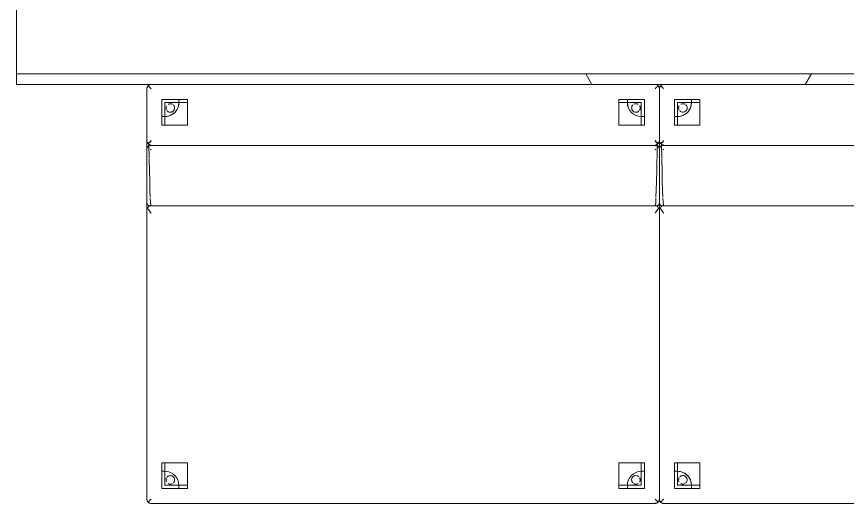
# Model space of a CAD drawing. Header units: inches. Extents: x -1180 to 2011, y -268 to 2143.
# Drawn here: x 292.8 to 341.42, y 1952.92 to 1981.39 of the extents above; entities that cross this region are included whole.
import ezdxf

# ---------------------------------------------------------------- set-up
doc = ezdxf.new("R2010")
doc.units = ezdxf.units.IN
doc.header["$MEASUREMENT"] = 0
for name, color, linetype, lineweight in [('A-WALL', 113, 'Continuous', 13), ('A-WALL-PATT', 111, 'Continuous', 13), ('I-FURN', 30, 'Continuous', 9), ('I-WALL', 2, 'Continuous', 13)]:
    doc.layers.add(name, color=color, linetype=linetype, lineweight=lineweight)

# ---------------------------------------------------------------- blocks, each defined once
blk = doc.blocks.new('Kimball - Joelle - Angled-Back Lounges - K92130AF-5511658-6TH FLOOR POWER _ SIGNAL')
at = {"layer": 'I-FURN'}
for p, q in [((-15, 12), (-15, 8.932)), ((15, 8.932), (15, 12)), ((-12.625, 11.375), (-14.125, 11.375)), ((-14.125, 11.375), (-14.125, 9.875)), ((-14.125, 11.375), (-13.125, 11.375)), ((-14.125, 10.375), (-14.125, 11.375)), ((-12.625, 11.187), (-13.937, 11.187)), ((-13.937, 11.187), (-13.937, 9.875)), ((-13.937, 9.875), (-13.937, 11.187)), ((-13.937, 11.187), (-12.625, 11.187)), ((-13.937, 9.875), (-13.937, 11.187)), ((-13.937, 11.187), (-12.625, 11.187)), ((-13.125, 11.187), (-13.937, 11.187)), ((-13.937, 11.187), (-13.937, 10.375)), ((-13.125, 11.187), (-13.937, 11.187)), ((-13.937, 11.187), (-13.937, 10.375)), ((-13.937, 10.375), (-13.937, 11.187)), ((-13.937, 11.187), (-13.125, 11.187)), ((-13.125, 11.375), (-13.125, 11.187)), ((-12.625, 11.375), (-13.125, 11.375)), ((-13.125, 11.187), (-12.625, 11.187)), ((-12.625, 11.187), (-12.625, 11.375)), ((-12.625, 9.875), (-12.625, 11.187)), ((-12.625, 11.187), (-12.625, 9.875)), ((14.125, 11.375), (12.625, 11.375)), ((12.625, 11.375), (12.625, 11.187)), ((13.125, 11.375), (12.625, 11.375)), ((12.625, 11.187), (12.625, 9.875)), ((13.938, 11.187), (12.625, 11.187)), ((12.625, 11.187), (13.938, 11.187)), ((12.625, 9.875), (12.625, 11.187)), ((12.625, 11.187), (13.938, 11.187)), ((12.625, 11.187), (13.125, 11.187)), ((13.125, 11.375), (14.125, 11.375)), ((13.125, 11.187), (13.125, 11.375)), ((13.938, 11.187), (13.125, 11.187)), ((13.125, 11.187), (13.938, 11.187)), ((13.938, 11.187), (13.125, 11.187)), ((13.938, 10.375), (13.938, 11.187)), ((13.938, 11.187), (13.938, 10.375)), ((13.938, 9.875), (13.938, 11.187)), ((13.938, 11.187), (13.938, 9.875)), ((13.938, 11.187), (13.938, 9.875)), ((13.938, 10.375), (13.938, 11.187)), ((14.125, 9.875), (14.125, 11.375)), ((14.125, 11.375), (14.125, 10.375)), ((-13.937, 10.375), (-14.125, 10.375)), ((-14.125, 10.375), (-14.125, 9.875)), ((-13.937, 9.875), (-13.937, 10.375)), ((14.125, 10.375), (13.938, 10.375)), ((13.938, 10.375), (13.938, 9.875)), ((14.125, 9.875), (14.125, 10.375)), ((-14.125, 9.875), (-13.937, 9.875)), ((-13.937, 9.875), (-12.625, 9.875)), ((-12.625, 9.875), (-13.937, 9.875)), ((12.625, 9.875), (13.938, 9.875)), ((13.938, 9.875), (12.625, 9.875)), ((13.938, 9.875), (14.125, 9.875)), ((-15, 8.932), (-15, 5.36)), ((15, 5.36), (15, 8.932)), ((-15, 8.425), (-15, 5.362)), ((-14.86, 7.914), (-14.874, 8.735)), ((14.8, 8.675), (-14.8, 8.675)), ((14.874, 8.735), (14.86, 7.914)), ((15, 5.362), (15, 8.425)), ((-15, 5.362), (-15, 4.908)), ((15, 4.908), (15, 5.362)), ((-15, 4.908), (-15, -12)), ((-14.876, 5.142), (14.876, 5.142)), ((15, -12), (15, 4.908)), ((-14.125, -9.875), (-14.125, -11.375)), ((-13.937, -9.875), (-14.125, -9.875)), ((-14.125, -9.875), (-14.125, -10.375)), ((-13.937, -9.875), (-13.937, -11.188)), ((-12.625, -9.875), (-13.937, -9.875)), ((-13.937, -9.875), (-12.625, -9.875)), ((-13.937, -11.188), (-13.937, -9.875)), ((-13.937, -11.188), (-13.937, -9.875)), ((-13.937, -10.375), (-13.937, -9.875)), ((-12.625, -11.188), (-12.625, -9.875)), ((-12.625, -9.875), (-12.625, -11.188)), ((13.938, -9.875), (12.625, -9.875)), ((12.625, -9.875), (12.625, -11.188)), ((12.625, -11.188), (12.625, -9.875)), ((12.625, -9.875), (13.938, -9.875)), ((13.938, -11.188), (13.938, -9.875)), ((13.938, -9.875), (13.938, -11.188)), ((14.125, -9.875), (13.938, -9.875)), ((13.938, -9.875), (13.938, -11.188)), ((13.938, -9.875), (13.938, -10.375)), ((14.125, -11.375), (14.125, -9.875)), ((14.125, -10.375), (14.125, -9.875)), ((-14.125, -11.375), (-14.125, -10.375)), ((-14.125, -10.375), (-13.937, -10.375)), ((-13.937, -10.375), (-13.937, -11.188)), ((-13.937, -11.188), (-13.937, -10.375)), ((-13.937, -10.375), (-13.937, -11.188)), ((13.938, -11.188), (13.938, -10.375)), ((13.938, -10.375), (13.938, -11.188)), ((13.938, -11.188), (13.938, -10.375)), ((13.938, -10.375), (14.125, -10.375)), ((14.125, -10.375), (14.125, -11.375)), ((-14.125, -11.375), (-12.625, -11.375)), ((-13.125, -11.375), (-14.125, -11.375)), ((-13.937, -11.188), (-13.125, -11.188)), ((-13.125, -11.188), (-13.937, -11.188)), ((-13.937, -11.188), (-12.625, -11.188)), ((-12.625, -11.188), (-13.937, -11.188)), ((-12.625, -11.188), (-13.937, -11.188)), ((-13.937, -11.188), (-13.125, -11.188)), ((-13.125, -11.188), (-13.125, -11.375)), ((-12.625, -11.188), (-13.125, -11.188)), ((-13.125, -11.375), (-12.625, -11.375)), ((-12.625, -11.375), (-12.625, -11.188)), ((12.625, -11.188), (13.938, -11.188)), ((13.938, -11.188), (12.625, -11.188)), ((13.938, -11.188), (12.625, -11.188)), ((12.625, -11.188), (12.625, -11.375)), ((13.125, -11.188), (12.625, -11.188)), ((12.625, -11.375), (14.125, -11.375)), ((12.625, -11.375), (13.125, -11.375)), ((13.125, -11.188), (13.938, -11.188)), ((13.938, -11.188), (13.125, -11.188)), ((13.125, -11.375), (13.125, -11.188)), ((13.125, -11.188), (13.938, -11.188)), ((14.125, -11.375), (13.125, -11.375)), ((-14.75, -12.25), (14.75, -12.25))]:
    blk.add_line(p, q, dxfattribs=at)
at = {"layer": 'I-FURN', "flags": 128}
for points in [[(-14.83, 6.575), (-14.845, 7.193), (-14.859, 7.88)], [(14.859, 7.88), (14.845, 7.193), (14.83, 6.575), (14.815, 6.063), (14.8, 5.658)], [(-14.8, 5.658), (-14.815, 6.063), (-14.83, 6.575)], [(-14.77, 5.186), (-14.784, 5.362), (-14.798, 5.607)], [(14.798, 5.607), (14.784, 5.362), (14.77, 5.186)]]:
    blk.add_lwpolyline(points, dxfattribs=at)
at = {"layer": 'I-FURN'}
for centre, radius, start, end in [((-13.937, 11.187), 0.812, 270, 360), ((-13.937, 11.187), 0.812, 300, 0), ((13.938, 11.187), 0.812, 180, 270), ((13.938, 11.187), 0.812, 180, 270), ((-13.625, 10.875), 0.25, 167.6814, 180), ((-13.625, 10.875), 0.25, 167.6814, 180), ((-13.625, 10.875), 0.25, 180, 210), ((-13.625, 10.875), 0.25, 180, 210), ((-13.625, 10.875), 0.25, 150, 165), ((-13.625, 10.875), 0.25, 150, 165), ((-13.625, 10.875), 0.25, 225, 270), ((-13.625, 10.875), 0.25, 225, 270), ((-13.625, 10.875), 0.25, 105, 120), ((-13.625, 10.875), 0.25, 105, 120), ((-13.625, 10.875), 0.25, 60, 102.3186), ((-13.625, 10.875), 0.25, 75, 102.3186), ((-13.625, 10.875), 0.25, 272.6413, 357.3587), ((-13.625, 10.875), 0.25, 272.6413, 357.3587), ((-13.625, 10.875), 0.25, 60, 75), ((-13.625, 10.875), 0.25, 0, 45), ((-13.625, 10.875), 0.25, 0, 45), ((13.625, 10.875), 0.25, 135, 180), ((13.625, 10.875), 0.25, 135, 180), ((13.625, 10.875), 0.25, 182.6413, 240), ((13.625, 10.875), 0.25, 182.6413, 225), ((13.625, 10.875), 0.25, 225, 240), ((13.625, 10.875), 0.25, 77.6814, 120), ((13.625, 10.875), 0.25, 90, 120), ((13.625, 10.875), 0.25, 77.6814, 90), ((13.625, 10.875), 0.25, 270, 315), ((13.625, 10.875), 0.25, 60, 75), ((13.625, 10.875), 0.25, 60, 75), ((13.625, 10.875), 0.25, 300, 315), ((13.625, 10.875), 0.25, 15, 30), ((13.625, 10.875), 0.25, 15, 30), ((13.625, 10.875), 0.25, 330, 360), ((13.625, 10.875), 0.25, 330, 345), ((13.625, 10.875), 0.25, 345, 360), ((13.625, 10.875), 0.25, 0, 12.3186), ((13.625, 10.875), 0.25, 0, 12.3186), ((-13.937, 11.187), 0.812, 270, 300), ((13.625, 10.875), 0.25, 240, 255), ((13.625, 10.875), 0.25, 240, 267.3587), ((13.625, 10.875), 0.25, 255, 267.3587), ((13.625, 10.875), 0.25, 270, 300), ((-13.937, -11.188), 0.812, 360, 90), ((-13.937, -11.188), 0.812, 75, 90), ((-13.625, -10.875), 0.25, 90, 135), ((-13.625, -10.875), 0.25, 120, 135), ((-13.625, -10.875), 0.25, 105, 120), ((-13.937, -11.188), 0.812, 60, 75), ((-13.625, -10.875), 0.25, 90, 105), ((-13.625, -10.875), 0.25, 2.6413, 87.3587), ((-13.625, -10.875), 0.25, 75, 87.3587), ((-13.625, -10.875), 0.25, 60, 75), ((-13.937, -11.188), 0.812, 30, 60), ((-13.625, -10.875), 0.25, 45, 60), ((13.938, -11.188), 0.813, 90, 180), ((13.938, -11.188), 0.813, 90, 180), ((13.625, -10.875), 0.25, 92.6413, 177.3587), ((13.625, -10.875), 0.25, 92.6413, 177.3587), ((13.625, -10.875), 0.25, 75, 90), ((13.625, -10.875), 0.25, 45, 90), ((13.625, -10.875), 0.25, 45, 75), ((-13.625, -10.875), 0.25, 150, 180), ((-13.625, -10.875), 0.25, 165, 180), ((-13.625, -10.875), 0.25, 180, 192.3186), ((-13.625, -10.875), 0.25, 180, 192.3186), ((-13.625, -10.875), 0.25, 150, 165), ((-13.625, -10.875), 0.25, 195, 210), ((-13.625, -10.875), 0.25, 195, 210), ((-13.625, -10.875), 0.25, 240, 255), ((-13.625, -10.875), 0.25, 240, 255), ((-13.625, -10.875), 0.25, 257.6814, 300), ((-13.625, -10.875), 0.25, 257.6814, 300), ((-13.625, -10.875), 0.25, 2.6413, 45), ((-13.625, -10.875), 0.25, 315, 360), ((-13.625, -10.875), 0.25, 315, 360), ((-13.937, -11.188), 0.812, 360, 30), ((13.625, -10.875), 0.25, 180, 225), ((13.625, -10.875), 0.25, 180, 195), ((13.625, -10.875), 0.25, 195, 225), ((13.625, -10.875), 0.25, 240, 282.3186), ((13.625, -10.875), 0.25, 240, 255), ((13.625, -10.875), 0.25, 255, 282.3186), ((13.625, -10.875), 0.25, 285, 300), ((13.625, -10.875), 0.25, 285, 300), ((13.625, -10.875), 0.25, 0, 30), ((13.625, -10.875), 0.25, 0, 30), ((13.625, -10.875), 0.25, 330, 345), ((13.625, -10.875), 0.25, 330, 345), ((13.625, -10.875), 0.25, 347.6814, 360), ((13.625, -10.875), 0.25, 347.6814, 360)]:
    blk.add_arc(centre, radius, start, end, dxfattribs=at)
for points in [[(-15, 12), (-15, 12.016), (-14.997, 12.049), (-14.982, 12.096), (-14.959, 12.14), (-14.938, 12.165), (-14.927, 12.177)], [(14.927, 12.177), (14.938, 12.165), (14.949, 12.152), (14.958, 12.139)], [(14.927, 12.177), (14.942, 12.161), (14.969, 12.126), (14.994, 12.065), (15, 12.022), (15, 12)], [(-15, 12), (-15, 12.017), (-14.998, 12.033), (-14.995, 12.049)], [(14.958, 12.139), (14.967, 12.125), (14.974, 12.111), (14.981, 12.096)], [(14.981, 12.096), (14.987, 12.081), (14.997, 12.049), (15, 12.017), (15, 12)], [(-15, 8.942), (-15, 8.929), (-14.997, 8.903), (-14.981, 8.866), (-14.965, 8.843), (-14.956, 8.833)], [(-14.956, 8.833), (-14.946, 8.822), (-14.935, 8.812), (-14.923, 8.803)], [(-14.923, 8.803), (-14.91, 8.816), (-14.884, 8.843), (-14.855, 8.871), (-14.84, 8.886)], [(-14.75, 8.932), (-14.767, 8.916), (-14.801, 8.881), (-14.851, 8.832), (-14.882, 8.8), (-14.897, 8.785)], [(-14.897, 8.785), (-14.882, 8.77), (-14.851, 8.743), (-14.801, 8.713), (-14.767, 8.699), (-14.75, 8.694)], [(-14.795, 8.931), (-14.781, 8.946), (-14.766, 8.961), (-14.751, 8.975)], [(14.897, 8.785), (14.882, 8.8), (14.851, 8.832), (14.801, 8.881), (14.767, 8.916), (14.75, 8.932)], [(14.75, 8.694), (14.767, 8.699), (14.801, 8.713), (14.851, 8.743), (14.882, 8.77), (14.897, 8.785)], [(14.751, 8.975), (14.766, 8.961), (14.781, 8.946), (14.795, 8.931)], [(14.84, 8.886), (14.855, 8.871), (14.884, 8.843), (14.91, 8.816), (14.923, 8.803)], [(14.923, 8.803), (14.935, 8.812), (14.946, 8.822), (14.956, 8.833)], [(14.956, 8.833), (14.965, 8.843), (14.981, 8.866), (14.997, 8.903), (15, 8.929), (15, 8.942)], [(-15, 8.438), (-14.999, 8.457), (-14.997, 8.476), (-14.994, 8.496)], [(-14.993, 8.5), (-14.989, 8.521), (-14.985, 8.543), (-14.976, 8.563)], [(-14.973, 8.571), (-14.966, 8.589), (-14.958, 8.607), (-14.948, 8.623)], [(-14.948, 8.623), (-14.935, 8.636), (-14.92, 8.647), (-14.905, 8.655)], [(-14.905, 8.58), (-14.92, 8.595), (-14.935, 8.61), (-14.948, 8.623)], [(-14.8, 8.675), (-14.784, 8.674), (-14.767, 8.671), (-14.75, 8.667)], [(-14.75, 8.425), (-14.766, 8.441), (-14.782, 8.456), (-14.797, 8.472)], [(14.75, 8.667), (14.767, 8.671), (14.784, 8.674), (14.8, 8.675)], [(14.797, 8.472), (14.782, 8.456), (14.766, 8.441), (14.75, 8.425)], [(14.905, 8.655), (14.92, 8.647), (14.935, 8.636), (14.948, 8.623)], [(14.948, 8.623), (14.935, 8.61), (14.92, 8.595), (14.905, 8.58)], [(14.948, 8.623), (14.958, 8.607), (14.966, 8.589), (14.973, 8.571)], [(14.976, 8.563), (14.984, 8.542), (14.99, 8.521), (14.993, 8.5)], [(14.994, 8.496), (14.997, 8.477), (14.999, 8.457), (15, 8.437)], [(-15, 5.36), (-15, 5.339), (-14.995, 5.296), (-14.972, 5.235), (-14.936, 5.182), (-14.904, 5.154), (-14.887, 5.142)], [(14.887, 5.142), (14.904, 5.154), (14.936, 5.182), (14.972, 5.235), (14.995, 5.296), (15, 5.339), (15, 5.36)], [(-15, 4.908), (-15, 4.921), (-14.996, 4.948), (-14.98, 4.986), (-14.963, 5.009), (-14.953, 5.02)], [(-14.75, 5.19), (-14.766, 5.18), (-14.797, 5.164), (-14.844, 5.148), (-14.873, 5.143), (-14.887, 5.142)], [(-14.887, 5.142), (-14.883, 5.142), (-14.88, 5.142), (-14.876, 5.142)], [(-14.75, 5.199), (-14.766, 5.193), (-14.782, 5.186), (-14.797, 5.177)], [(14.797, 5.177), (14.782, 5.186), (14.766, 5.193), (14.75, 5.199)], [(14.887, 5.142), (14.873, 5.143), (14.844, 5.148), (14.797, 5.164), (14.766, 5.18), (14.75, 5.19)], [(14.876, 5.142), (14.88, 5.142), (14.883, 5.142), (14.887, 5.142)], [(14.953, 5.02), (14.963, 5.009), (14.98, 4.986), (14.996, 4.948), (15, 4.921), (15, 4.908)], [(-15, -12), (-15, -12.017), (-14.997, -12.049), (-14.982, -12.096), (-14.959, -12.14), (-14.938, -12.165), (-14.927, -12.177)], [(-14.981, -12.096), (-14.987, -12.081), (-14.997, -12.049), (-15, -12.016), (-15, -12)], [(-14.927, -12.177), (-14.938, -12.165), (-14.959, -12.14), (-14.975, -12.111), (-14.981, -12.096)], [(14.927, -12.177), (14.938, -12.165), (14.959, -12.14), (14.982, -12.096), (14.997, -12.049), (15, -12.017), (15, -12)], [(15, -12), (15, -12.016), (14.997, -12.049), (14.982, -12.096), (14.959, -12.14), (14.938, -12.165), (14.927, -12.177)]]:
    blk.add_open_spline(points, degree=3, dxfattribs=at)
for points, knots in [([(-14.927, 12.177), (-14.914, 12.189), (-14.894, 12.206), (-14.865, 12.223), (-14.835, 12.236), (-14.797, 12.247), (-14.766, 12.25), (-14.75, 12.25)], [0, 0, 0, 0, 0.25, 0.375, 0.5, 0.75, 1, 1, 1, 1]), ([(-14.75, 12.25), (-14.766, 12.25), (-14.797, 12.247), (-14.835, 12.236), (-14.865, 12.223), (-14.894, 12.206), (-14.914, 12.189), (-14.927, 12.177)], [0, 0, 0, 0, 0.25, 0.5, 0.625, 0.75, 1, 1, 1, 1]), ([(-14.75, 12), (-14.766, 12.015), (-14.797, 12.047), (-14.835, 12.085), (-14.865, 12.115), (-14.894, 12.144), (-14.914, 12.164), (-14.927, 12.177)], [0, 0, 0, 0, 0.25, 0.5, 0.625, 0.75, 1, 1, 1, 1]), ([(-14.927, 12.177), (-14.914, 12.164), (-14.894, 12.144), (-14.865, 12.115), (-14.835, 12.085), (-14.797, 12.047), (-14.766, 12.015), (-14.75, 12)], [0, 0, 0, 0, 0.25, 0.375, 0.5, 0.75, 1, 1, 1, 1]), ([(14.75, 12.25), (14.766, 12.25), (14.797, 12.247), (14.835, 12.236), (14.865, 12.223), (14.894, 12.206), (14.914, 12.189), (14.927, 12.177)], [0, 0, 0, 0, 0.25, 0.5, 0.625, 0.75, 1, 1, 1, 1]), ([(14.927, 12.177), (14.914, 12.189), (14.894, 12.206), (14.865, 12.223), (14.835, 12.236), (14.797, 12.247), (14.766, 12.25), (14.75, 12.25)], [0, 0, 0, 0, 0.25, 0.375, 0.5, 0.75, 1, 1, 1, 1]), ([(14.927, 12.177), (14.914, 12.164), (14.894, 12.144), (14.865, 12.115), (14.835, 12.085), (14.797, 12.047), (14.766, 12.015), (14.75, 12)], [0, 0, 0, 0, 0.25, 0.375, 0.5, 0.75, 1, 1, 1, 1]), ([(14.75, 12), (14.766, 12.015), (14.797, 12.047), (14.835, 12.085), (14.865, 12.115), (14.894, 12.144), (14.914, 12.164), (14.927, 12.177)], [0, 0, 0, 0, 0.25, 0.5, 0.625, 0.75, 1, 1, 1, 1]), ([(-14.897, 8.785), (-14.913, 8.794), (-14.935, 8.808), (-14.958, 8.831), (-14.973, 8.849), (-14.985, 8.869), (-14.997, 8.897), (-15, 8.918), (-15, 8.932)], [-1, -1, -1, -1, -0.75, -0.625, -0.5, -0.375, -0.25, 0, 0, 0, 0]), ([(-14.882, 8.752), (-14.883, 8.753), (-14.885, 8.757), (-14.89, 8.762), (-14.895, 8.768), (-14.9, 8.775), (-14.905, 8.782), (-14.913, 8.791), (-14.919, 8.798), (-14.923, 8.803)], [0.3333333, 0.3333333, 0.3333333, 0.3333333, 0.4166667, 0.5, 0.5833333, 0.6666667, 0.75, 0.8333333, 1, 1, 1, 1]), ([(14.923, 8.803), (14.919, 8.798), (14.913, 8.791), (14.905, 8.782), (14.9, 8.775), (14.895, 8.768), (14.89, 8.762), (14.885, 8.757), (14.883, 8.753), (14.882, 8.752)], [0, 0, 0, 0, 0.1666667, 0.25, 0.3333333, 0.4166667, 0.5, 0.5833333, 0.6666667, 0.6666667, 0.6666667, 0.6666667]), ([(15, 8.932), (15, 8.918), (14.997, 8.897), (14.985, 8.869), (14.973, 8.849), (14.958, 8.831), (14.935, 8.808), (14.913, 8.794), (14.897, 8.785)], [-1, -1, -1, -1, -0.75, -0.625, -0.5, -0.375, -0.25, 0, 0, 0, 0]), ([(-14.874, 8.735), (-14.874, 8.737), (-14.875, 8.741), (-14.879, 8.747), (-14.881, 8.75), (-14.882, 8.752)], [0, 0, 0, 0, 0.1666667, 0.25, 0.3333333, 0.3333333, 0.3333333, 0.3333333]), ([(-14.856, 8.671), (-14.851, 8.672), (-14.843, 8.673), (-14.825, 8.675), (-14.812, 8.675), (-14.803, 8.675)], [0.5, 0.5, 0.5, 0.5, 0.5625, 0.625, 0.75, 0.75, 0.75, 0.75]), ([(14.803, 8.675), (14.812, 8.675), (14.825, 8.675), (14.843, 8.673), (14.851, 8.672), (14.856, 8.671)], [0.25, 0.25, 0.25, 0.25, 0.375, 0.4375, 0.5, 0.5, 0.5, 0.5]), ([(14.882, 8.752), (14.881, 8.75), (14.879, 8.747), (14.875, 8.741), (14.874, 8.737), (14.874, 8.735)], [0.6666667, 0.6666667, 0.6666667, 0.6666667, 0.75, 0.8333333, 1, 1, 1, 1]), ([(-14.859, 5.134), (-14.868, 5.127), (-14.885, 5.111), (-14.918, 5.075), (-14.939, 5.043), (-14.953, 5.02)], [0.5, 0.5, 0.5, 0.5, 0.625, 0.75, 1, 1, 1, 1]), ([(-14.953, 5.02), (-14.939, 4.997), (-14.918, 4.96), (-14.885, 4.91), (-14.859, 4.872), (-14.833, 4.833), (-14.796, 4.781), (-14.769, 4.742), (-14.75, 4.715)], [0, 0, 0, 0, 0.25, 0.375, 0.5, 0.625, 0.75, 1, 1, 1, 1]), ([(-14.876, 5.142), (-14.873, 5.142), (-14.866, 5.142), (-14.855, 5.143), (-14.845, 5.144), (-14.834, 5.146), (-14.822, 5.149), (-14.811, 5.152), (-14.801, 5.155), (-14.792, 5.16), (-14.78, 5.166), (-14.773, 5.172), (-14.768, 5.176)], [0.0856045, 0.0856045, 0.0856045, 0.0856045, 0.1666667, 0.25, 0.3333333, 0.4166667, 0.5, 0.5833333, 0.6666667, 0.75, 0.8333333, 1, 1, 1, 1]), ([(14.75, 4.715), (14.769, 4.742), (14.796, 4.781), (14.833, 4.833), (14.859, 4.872), (14.885, 4.91), (14.918, 4.96), (14.939, 4.997), (14.953, 5.02)], [0, 0, 0, 0, 0.25, 0.375, 0.5, 0.625, 0.75, 1, 1, 1, 1]), ([(14.768, 5.176), (14.773, 5.172), (14.78, 5.166), (14.792, 5.16), (14.801, 5.155), (14.811, 5.152), (14.822, 5.149), (14.834, 5.146), (14.845, 5.144), (14.855, 5.143), (14.866, 5.142), (14.873, 5.142), (14.876, 5.142)], [0, 0, 0, 0, 0.1666667, 0.25, 0.3333333, 0.4166667, 0.5, 0.5833333, 0.6666667, 0.75, 0.8333333, 0.9143955, 0.9143955, 0.9143955, 0.9143955]), ([(14.953, 5.02), (14.939, 5.043), (14.918, 5.075), (14.885, 5.111), (14.868, 5.127), (14.859, 5.134)], [0, 0, 0, 0, 0.25, 0.375, 0.5, 0.5, 0.5, 0.5]), ([(-14.75, -12), (-14.766, -12.015), (-14.797, -12.047), (-14.835, -12.085), (-14.865, -12.115), (-14.894, -12.144), (-14.914, -12.164), (-14.927, -12.177)], [0, 0, 0, 0, 0.25, 0.5, 0.625, 0.75, 1, 1, 1, 1]), ([(-14.927, -12.177), (-14.914, -12.164), (-14.894, -12.144), (-14.865, -12.115), (-14.835, -12.085), (-14.797, -12.047), (-14.766, -12.015), (-14.75, -12)], [0, 0, 0, 0, 0.25, 0.375, 0.5, 0.75, 1, 1, 1, 1]), ([(14.927, -12.177), (14.914, -12.164), (14.894, -12.144), (14.865, -12.115), (14.835, -12.085), (14.797, -12.047), (14.766, -12.015), (14.75, -12)], [0, 0, 0, 0, 0.25, 0.375, 0.5, 0.75, 1, 1, 1, 1]), ([(14.75, -12), (14.766, -12.015), (14.797, -12.047), (14.835, -12.085), (14.865, -12.115), (14.894, -12.144), (14.914, -12.164), (14.927, -12.177)], [0, 0, 0, 0, 0.25, 0.5, 0.625, 0.75, 1, 1, 1, 1]), ([(-14.927, -12.177), (-14.914, -12.189), (-14.894, -12.206), (-14.865, -12.223), (-14.835, -12.236), (-14.797, -12.247), (-14.766, -12.25), (-14.75, -12.25)], [0, 0, 0, 0, 0.25, 0.375, 0.5, 0.75, 1, 1, 1, 1]), ([(-14.75, -12.25), (-14.766, -12.25), (-14.797, -12.247), (-14.835, -12.236), (-14.865, -12.223), (-14.894, -12.206), (-14.914, -12.189), (-14.927, -12.177)], [0, 0, 0, 0, 0.25, 0.5, 0.625, 0.75, 1, 1, 1, 1]), ([(14.75, -12.25), (14.766, -12.25), (14.797, -12.247), (14.835, -12.236), (14.865, -12.223), (14.894, -12.206), (14.914, -12.189), (14.927, -12.177)], [0, 0, 0, 0, 0.25, 0.5, 0.625, 0.75, 1, 1, 1, 1]), ([(14.927, -12.177), (14.914, -12.189), (14.894, -12.206), (14.865, -12.223), (14.835, -12.236), (14.797, -12.247), (14.766, -12.25), (14.75, -12.25)], [0, 0, 0, 0, 0.25, 0.375, 0.5, 0.75, 1, 1, 1, 1])]:
    blk.add_open_spline(points, degree=3, knots=knots, dxfattribs=at)
blk = doc.blocks.new('Kimball - Joelle - Angled-Back Lounges - K92130AF-V62-6TH FLOOR POWER _ SIGNAL')
at = {"layer": 'I-FURN'}
for p, q in [((-15, 12), (-15, 8.932)), ((15, 8.932), (15, 12)), ((-12.625, 11.375), (-14.125, 11.375)), ((-14.125, 11.375), (-14.125, 9.875)), ((-14.125, 11.375), (-13.125, 11.375)), ((-14.125, 10.375), (-14.125, 11.375)), ((-12.625, 11.187), (-13.937, 11.187)), ((-13.937, 11.187), (-13.937, 9.875)), ((-13.937, 9.875), (-13.937, 11.187)), ((-13.937, 11.187), (-12.625, 11.187)), ((-13.937, 9.875), (-13.937, 11.187)), ((-13.937, 11.187), (-12.625, 11.187)), ((-13.125, 11.187), (-13.937, 11.187)), ((-13.937, 11.187), (-13.937, 10.375)), ((-13.125, 11.187), (-13.937, 11.187)), ((-13.937, 11.187), (-13.937, 10.375)), ((-13.937, 10.375), (-13.937, 11.187)), ((-13.937, 11.187), (-13.125, 11.187)), ((-13.125, 11.375), (-13.125, 11.187)), ((-12.625, 11.375), (-13.125, 11.375)), ((-13.125, 11.187), (-12.625, 11.187)), ((-12.625, 11.187), (-12.625, 11.375)), ((-12.625, 9.875), (-12.625, 11.187)), ((-12.625, 11.187), (-12.625, 9.875)), ((14.125, 11.375), (12.625, 11.375)), ((12.625, 11.375), (12.625, 11.187)), ((13.125, 11.375), (12.625, 11.375)), ((12.625, 11.187), (12.625, 9.875)), ((13.938, 11.187), (12.625, 11.187)), ((12.625, 11.187), (13.938, 11.187)), ((12.625, 9.875), (12.625, 11.187)), ((12.625, 11.187), (13.938, 11.187)), ((12.625, 11.187), (13.125, 11.187)), ((13.125, 11.375), (14.125, 11.375)), ((13.125, 11.187), (13.125, 11.375)), ((13.938, 11.187), (13.125, 11.187)), ((13.125, 11.187), (13.938, 11.187)), ((13.938, 11.187), (13.125, 11.187)), ((13.938, 10.375), (13.938, 11.187)), ((13.938, 11.187), (13.938, 10.375)), ((13.938, 9.875), (13.938, 11.187)), ((13.938, 11.187), (13.938, 9.875)), ((13.938, 11.187), (13.938, 9.875)), ((13.938, 10.375), (13.938, 11.187)), ((14.125, 9.875), (14.125, 11.375)), ((14.125, 11.375), (14.125, 10.375)), ((-13.937, 10.375), (-14.125, 10.375)), ((-14.125, 10.375), (-14.125, 9.875)), ((-13.937, 9.875), (-13.937, 10.375)), ((14.125, 10.375), (13.938, 10.375)), ((13.938, 10.375), (13.938, 9.875)), ((14.125, 9.875), (14.125, 10.375)), ((-14.125, 9.875), (-13.937, 9.875)), ((-13.937, 9.875), (-12.625, 9.875)), ((-12.625, 9.875), (-13.937, 9.875)), ((12.625, 9.875), (13.938, 9.875)), ((13.938, 9.875), (12.625, 9.875)), ((13.938, 9.875), (14.125, 9.875)), ((-15, 8.932), (-15, 5.36)), ((15, 5.36), (15, 8.932)), ((-15, 8.425), (-15, 5.362)), ((-14.86, 7.914), (-14.874, 8.735)), ((14.8, 8.675), (-14.8, 8.675)), ((14.874, 8.735), (14.86, 7.914)), ((15, 5.362), (15, 8.425)), ((14.815, 6.063), (14.8, 5.658)), ((-15, 5.362), (-15, 4.908)), ((14.784, 5.362), (14.77, 5.186)), ((14.798, 5.607), (14.784, 5.362)), ((15, 4.908), (15, 5.362)), ((-15, 4.908), (-15, -12)), ((-14.876, 5.142), (14.876, 5.142)), ((15, -12), (15, 4.908)), ((-14.125, -9.875), (-14.125, -11.375)), ((-13.937, -9.875), (-14.125, -9.875)), ((-14.125, -9.875), (-14.125, -10.375)), ((-13.937, -9.875), (-13.937, -11.188)), ((-12.625, -9.875), (-13.937, -9.875)), ((-13.937, -9.875), (-12.625, -9.875)), ((-13.937, -11.188), (-13.937, -9.875)), ((-13.937, -11.188), (-13.937, -9.875)), ((-13.937, -10.375), (-13.937, -9.875)), ((-12.625, -11.188), (-12.625, -9.875)), ((-12.625, -9.875), (-12.625, -11.188)), ((13.938, -9.875), (12.625, -9.875)), ((12.625, -9.875), (12.625, -11.188)), ((12.625, -11.188), (12.625, -9.875)), ((12.625, -9.875), (13.938, -9.875)), ((13.938, -11.188), (13.938, -9.875)), ((13.938, -9.875), (13.938, -11.188)), ((14.125, -9.875), (13.938, -9.875)), ((13.938, -9.875), (13.938, -11.188)), ((13.938, -9.875), (13.938, -10.375)), ((14.125, -11.375), (14.125, -9.875)), ((14.125, -10.375), (14.125, -9.875)), ((-14.125, -11.375), (-14.125, -10.375)), ((-14.125, -10.375), (-13.937, -10.375)), ((-13.937, -10.375), (-13.937, -11.188)), ((-13.937, -11.188), (-13.937, -10.375)), ((-13.937, -10.375), (-13.937, -11.188)), ((13.938, -11.188), (13.938, -10.375)), ((13.938, -10.375), (13.938, -11.188)), ((13.938, -11.188), (13.938, -10.375)), ((13.938, -10.375), (14.125, -10.375)), ((14.125, -10.375), (14.125, -11.375)), ((-14.125, -11.375), (-12.625, -11.375)), ((-13.125, -11.375), (-14.125, -11.375)), ((-13.937, -11.188), (-13.125, -11.188)), ((-13.125, -11.188), (-13.937, -11.188)), ((-13.937, -11.188), (-12.625, -11.188)), ((-12.625, -11.188), (-13.937, -11.188)), ((-12.625, -11.188), (-13.937, -11.188)), ((-13.937, -11.188), (-13.125, -11.188)), ((-13.125, -11.188), (-13.125, -11.375)), ((-12.625, -11.188), (-13.125, -11.188)), ((-13.125, -11.375), (-12.625, -11.375)), ((-12.625, -11.375), (-12.625, -11.188)), ((12.625, -11.188), (13.938, -11.188)), ((13.938, -11.188), (12.625, -11.188)), ((13.938, -11.188), (12.625, -11.188)), ((12.625, -11.188), (12.625, -11.375)), ((13.125, -11.188), (12.625, -11.188)), ((12.625, -11.375), (14.125, -11.375)), ((12.625, -11.375), (13.125, -11.375)), ((13.125, -11.188), (13.938, -11.188)), ((13.938, -11.188), (13.125, -11.188)), ((13.125, -11.375), (13.125, -11.188)), ((13.125, -11.188), (13.938, -11.188)), ((14.125, -11.375), (13.125, -11.375)), ((-14.75, -12.25), (14.75, -12.25))]:
    blk.add_line(p, q, dxfattribs=at)
at = {"layer": 'I-FURN', "flags": 128}
for points in [[(-14.8, 5.658), (-14.815, 6.063), (-14.83, 6.575), (-14.845, 7.193), (-14.859, 7.88)], [(14.859, 7.88), (14.845, 7.193), (14.83, 6.575), (14.815, 6.063)], [(-14.77, 5.186), (-14.784, 5.362), (-14.798, 5.607)]]:
    blk.add_lwpolyline(points, dxfattribs=at)
at = {"layer": 'I-FURN'}
for centre, radius, start, end in [((-13.937, 11.187), 0.812, 270, 360), ((-13.937, 11.187), 0.812, 345, 0), ((13.938, 11.187), 0.812, 180, 270), ((13.938, 11.187), 0.812, 180, 225), ((-13.625, 10.875), 0.25, 167.6814, 180), ((-13.625, 10.875), 0.25, 167.6814, 180), ((-13.625, 10.875), 0.25, 180, 210), ((-13.625, 10.875), 0.25, 180, 210), ((-13.625, 10.875), 0.25, 150, 165), ((-13.625, 10.875), 0.25, 150, 165), ((-13.625, 10.875), 0.25, 225, 270), ((-13.625, 10.875), 0.25, 225, 255), ((-13.625, 10.875), 0.25, 105, 120), ((-13.625, 10.875), 0.25, 105, 120), ((-13.625, 10.875), 0.25, 60, 102.3186), ((-13.625, 10.875), 0.25, 75, 102.3186), ((-13.625, 10.875), 0.25, 272.6413, 357.3587), ((-13.625, 10.875), 0.25, 60, 75), ((-13.937, 11.187), 0.812, 300, 330), ((-13.625, 10.875), 0.25, 300, 345), ((-13.625, 10.875), 0.25, 0, 45), ((-13.625, 10.875), 0.25, 30, 45), ((-13.625, 10.875), 0.25, 0, 30), ((-13.625, 10.875), 0.25, 345, 357.3587), ((-13.937, 11.187), 0.812, 330, 345), ((13.625, 10.875), 0.25, 135, 180), ((13.625, 10.875), 0.25, 135, 180), ((13.625, 10.875), 0.25, 182.6413, 195), ((13.625, 10.875), 0.25, 182.6413, 225), ((13.625, 10.875), 0.25, 195, 210), ((13.625, 10.875), 0.25, 210, 225), ((13.625, 10.875), 0.25, 225, 255), ((13.625, 10.875), 0.25, 225, 240), ((13.625, 10.875), 0.25, 77.6814, 120), ((13.625, 10.875), 0.25, 90, 120), ((13.625, 10.875), 0.25, 77.6814, 90), ((13.625, 10.875), 0.25, 270, 315), ((13.625, 10.875), 0.25, 60, 75), ((13.625, 10.875), 0.25, 60, 75), ((13.625, 10.875), 0.25, 300, 315), ((13.625, 10.875), 0.25, 15, 30), ((13.625, 10.875), 0.25, 15, 30), ((13.625, 10.875), 0.25, 330, 360), ((13.625, 10.875), 0.25, 330, 360), ((13.625, 10.875), 0.25, 0, 12.3186), ((13.625, 10.875), 0.25, 0, 12.3186), ((-13.937, 11.187), 0.812, 270, 300), ((-13.625, 10.875), 0.25, 255, 270), ((-13.625, 10.875), 0.25, 272.6413, 285), ((-13.625, 10.875), 0.25, 285, 300), ((13.938, 11.187), 0.812, 225, 270), ((13.625, 10.875), 0.25, 240, 267.3587), ((13.625, 10.875), 0.25, 255, 267.3587), ((13.625, 10.875), 0.25, 270, 285), ((13.625, 10.875), 0.25, 285, 300), ((-13.937, -11.188), 0.812, 360, 90), ((-13.937, -11.188), 0.812, 360, 90), ((-13.625, -10.875), 0.25, 90, 135), ((-13.625, -10.875), 0.25, 120, 135), ((-13.625, -10.875), 0.25, 90, 120), ((-13.625, -10.875), 0.25, 30, 87.3587), ((-13.625, -10.875), 0.25, 45, 87.3587), ((13.938, -11.188), 0.813, 90, 180), ((13.938, -11.188), 0.813, 90, 180), ((13.625, -10.875), 0.25, 92.6413, 177.3587), ((13.625, -10.875), 0.25, 120, 177.3587), ((13.625, -10.875), 0.25, 92.6413, 120), ((13.625, -10.875), 0.25, 45, 90), ((13.625, -10.875), 0.25, 45, 90), ((-13.625, -10.875), 0.25, 150, 180), ((-13.625, -10.875), 0.25, 150, 180), ((-13.625, -10.875), 0.25, 180, 192.3186), ((-13.625, -10.875), 0.25, 180, 192.3186), ((-13.625, -10.875), 0.25, 195, 210), ((-13.625, -10.875), 0.25, 195, 210), ((-13.625, -10.875), 0.25, 240, 255), ((-13.625, -10.875), 0.25, 240, 255), ((-13.625, -10.875), 0.25, 257.6814, 300), ((-13.625, -10.875), 0.25, 257.6814, 285), ((-13.625, -10.875), 0.25, 285, 300), ((-13.625, -10.875), 0.25, 2.6413, 45), ((-13.625, -10.875), 0.25, 315, 360), ((-13.625, -10.875), 0.25, 315, 330), ((-13.625, -10.875), 0.25, 15, 30), ((-13.625, -10.875), 0.25, 330, 360), ((-13.625, -10.875), 0.25, 2.6413, 15), ((13.625, -10.875), 0.25, 180, 225), ((13.625, -10.875), 0.25, 180, 225), ((13.625, -10.875), 0.25, 240, 255), ((13.625, -10.875), 0.25, 240, 282.3186), ((13.625, -10.875), 0.25, 255, 282.3186), ((13.625, -10.875), 0.25, 285, 300), ((13.625, -10.875), 0.25, 285, 300), ((13.625, -10.875), 0.25, 0, 30), ((13.625, -10.875), 0.25, 0, 30), ((13.625, -10.875), 0.25, 330, 345), ((13.625, -10.875), 0.25, 330, 345), ((13.625, -10.875), 0.25, 347.6814, 360), ((13.625, -10.875), 0.25, 347.6814, 360)]:
    blk.add_arc(centre, radius, start, end, dxfattribs=at)
for points in [[(-15, 12), (-15, 12.016), (-14.997, 12.049), (-14.982, 12.096), (-14.959, 12.14), (-14.938, 12.165), (-14.927, 12.177)], [(-14.842, 12.232), (-14.827, 12.238), (-14.812, 12.243), (-14.797, 12.246)], [(-14.797, 12.246), (-14.781, 12.249), (-14.766, 12.25), (-14.75, 12.25)], [(14.886, 12.21), (14.9, 12.2), (14.914, 12.189), (14.927, 12.177)], [(14.927, 12.177), (14.938, 12.165), (14.959, 12.14), (14.975, 12.111), (14.981, 12.096)], [(14.927, 12.177), (14.942, 12.161), (14.969, 12.126), (14.994, 12.065), (15, 12.022), (15, 12)], [(-15, 12), (-15, 12.017), (-14.998, 12.033), (-14.995, 12.049)], [(14.981, 12.096), (14.987, 12.081), (14.997, 12.049), (15, 12.017), (15, 12)], [(-15, 8.942), (-15, 8.929), (-14.997, 8.903), (-14.981, 8.866), (-14.965, 8.843), (-14.956, 8.833)], [(-14.956, 8.833), (-14.946, 8.822), (-14.935, 8.812), (-14.923, 8.803)], [(-14.923, 8.803), (-14.91, 8.816), (-14.897, 8.829), (-14.883, 8.843)], [(-14.75, 8.932), (-14.767, 8.916), (-14.801, 8.881), (-14.851, 8.832), (-14.882, 8.8), (-14.897, 8.785)], [(-14.897, 8.785), (-14.882, 8.77), (-14.851, 8.743), (-14.801, 8.713), (-14.767, 8.699), (-14.75, 8.694)], [(-14.883, 8.843), (-14.869, 8.857), (-14.855, 8.871), (-14.84, 8.886)], [(-14.795, 8.931), (-14.781, 8.946), (-14.766, 8.961), (-14.751, 8.975)], [(14.897, 8.785), (14.882, 8.8), (14.851, 8.832), (14.801, 8.881), (14.767, 8.916), (14.75, 8.932)], [(14.75, 8.694), (14.767, 8.699), (14.801, 8.713), (14.851, 8.743), (14.882, 8.77), (14.897, 8.785)], [(14.751, 8.975), (14.766, 8.961), (14.781, 8.946), (14.795, 8.931)], [(14.84, 8.886), (14.855, 8.871), (14.869, 8.857), (14.883, 8.843)], [(14.883, 8.843), (14.897, 8.829), (14.91, 8.816), (14.923, 8.803)], [(14.923, 8.803), (14.935, 8.812), (14.946, 8.822), (14.956, 8.833)], [(14.956, 8.833), (14.965, 8.843), (14.981, 8.866), (14.997, 8.903), (15, 8.929), (15, 8.942)], [(-15, 8.438), (-14.999, 8.457), (-14.997, 8.476), (-14.994, 8.496)], [(-14.993, 8.5), (-14.989, 8.521), (-14.985, 8.543), (-14.976, 8.563)], [(-14.973, 8.571), (-14.966, 8.589), (-14.958, 8.607), (-14.948, 8.623)], [(-14.948, 8.623), (-14.935, 8.636), (-14.92, 8.647), (-14.905, 8.655)], [(-14.905, 8.58), (-14.92, 8.595), (-14.935, 8.61), (-14.948, 8.623)], [(-14.814, 8.675), (-14.811, 8.675), (-14.807, 8.675), (-14.803, 8.675)], [(-14.8, 8.675), (-14.784, 8.674), (-14.767, 8.671), (-14.75, 8.667)], [(-14.75, 8.425), (-14.766, 8.441), (-14.782, 8.456), (-14.797, 8.472)], [(14.75, 8.667), (14.767, 8.671), (14.784, 8.674), (14.8, 8.675)], [(14.797, 8.472), (14.782, 8.456), (14.766, 8.441), (14.75, 8.425)], [(14.803, 8.675), (14.807, 8.675), (14.811, 8.675), (14.814, 8.675)], [(14.905, 8.655), (14.92, 8.647), (14.935, 8.636), (14.948, 8.623)], [(14.948, 8.623), (14.935, 8.61), (14.92, 8.595), (14.905, 8.58)], [(14.948, 8.623), (14.958, 8.607), (14.966, 8.589), (14.973, 8.571)], [(14.976, 8.563), (14.984, 8.542), (14.99, 8.521), (14.993, 8.5)], [(14.994, 8.496), (14.997, 8.477), (14.999, 8.457), (15, 8.437)], [(-15, 5.36), (-15, 5.339), (-14.995, 5.296), (-14.972, 5.235), (-14.936, 5.182), (-14.904, 5.154), (-14.887, 5.142)], [(14.887, 5.142), (14.904, 5.154), (14.936, 5.182), (14.972, 5.235), (14.995, 5.296), (15, 5.339), (15, 5.36)], [(-15, 4.908), (-15, 4.921), (-14.996, 4.948), (-14.98, 4.986), (-14.963, 5.009), (-14.953, 5.02)], [(-14.75, 5.19), (-14.766, 5.18), (-14.797, 5.164), (-14.844, 5.148), (-14.873, 5.143), (-14.887, 5.142)], [(-14.887, 5.142), (-14.883, 5.142), (-14.88, 5.142), (-14.876, 5.142)], [(-14.75, 5.199), (-14.766, 5.193), (-14.782, 5.186), (-14.797, 5.177)], [(14.797, 5.177), (14.782, 5.186), (14.766, 5.193), (14.75, 5.199)], [(14.887, 5.142), (14.873, 5.143), (14.844, 5.148), (14.797, 5.164), (14.766, 5.18), (14.75, 5.19)], [(14.876, 5.142), (14.88, 5.142), (14.883, 5.142), (14.887, 5.142)], [(14.953, 5.02), (14.963, 5.009), (14.98, 4.986), (14.996, 4.948), (15, 4.921), (15, 4.908)], [(-15, -12), (-15, -12.017), (-14.997, -12.049), (-14.982, -12.096), (-14.959, -12.14), (-14.938, -12.165), (-14.927, -12.177)], [(-14.927, -12.177), (-14.938, -12.165), (-14.959, -12.14), (-14.982, -12.096), (-14.997, -12.049), (-15, -12.016), (-15, -12)], [(14.927, -12.177), (14.938, -12.165), (14.959, -12.14), (14.982, -12.096), (14.997, -12.049), (15, -12.017), (15, -12)], [(14.995, -12.049), (14.992, -12.065), (14.982, -12.096), (14.959, -12.14), (14.938, -12.165), (14.927, -12.177)], [(15, -12), (15, -12.016), (14.998, -12.033), (14.995, -12.049)]]:
    blk.add_open_spline(points, degree=3, dxfattribs=at)
for points, knots in [([(-14.75, 12.25), (-14.766, 12.25), (-14.797, 12.247), (-14.835, 12.236), (-14.865, 12.223), (-14.894, 12.206), (-14.914, 12.189), (-14.927, 12.177)], [0, 0, 0, 0, 0.25, 0.5, 0.625, 0.75, 1, 1, 1, 1]), ([(-14.927, 12.177), (-14.914, 12.189), (-14.894, 12.206), (-14.865, 12.223), (-14.85, 12.229), (-14.842, 12.232)], [0, 0, 0, 0, 0.25, 0.375, 0.5, 0.5, 0.5, 0.5]), ([(-14.75, 12), (-14.766, 12.015), (-14.797, 12.047), (-14.835, 12.085), (-14.865, 12.115), (-14.894, 12.144), (-14.914, 12.164), (-14.927, 12.177)], [0, 0, 0, 0, 0.25, 0.5, 0.625, 0.75, 1, 1, 1, 1]), ([(-14.927, 12.177), (-14.914, 12.164), (-14.894, 12.144), (-14.865, 12.115), (-14.835, 12.085), (-14.797, 12.047), (-14.766, 12.015), (-14.75, 12)], [0, 0, 0, 0, 0.25, 0.375, 0.5, 0.75, 1, 1, 1, 1]), ([(14.75, 12.25), (14.766, 12.25), (14.797, 12.247), (14.835, 12.236), (14.865, 12.223), (14.879, 12.214), (14.886, 12.21)], [0, 0, 0, 0, 0.25, 0.5, 0.625, 0.75, 0.75, 0.75, 0.75]), ([(14.927, 12.177), (14.914, 12.189), (14.894, 12.206), (14.865, 12.223), (14.835, 12.236), (14.797, 12.247), (14.766, 12.25), (14.75, 12.25)], [0, 0, 0, 0, 0.25, 0.375, 0.5, 0.75, 1, 1, 1, 1]), ([(14.927, 12.177), (14.914, 12.164), (14.894, 12.144), (14.865, 12.115), (14.835, 12.085), (14.797, 12.047), (14.766, 12.015), (14.75, 12)], [0, 0, 0, 0, 0.25, 0.375, 0.5, 0.75, 1, 1, 1, 1]), ([(14.75, 12), (14.766, 12.015), (14.797, 12.047), (14.835, 12.085), (14.865, 12.115), (14.894, 12.144), (14.914, 12.164), (14.927, 12.177)], [0, 0, 0, 0, 0.25, 0.5, 0.625, 0.75, 1, 1, 1, 1]), ([(-14.897, 8.785), (-14.913, 8.794), (-14.935, 8.808), (-14.958, 8.831), (-14.973, 8.849), (-14.985, 8.869), (-14.997, 8.897), (-15, 8.918), (-15, 8.932)], [-1, -1, -1, -1, -0.75, -0.625, -0.5, -0.375, -0.25, 0, 0, 0, 0]), ([(-14.882, 8.752), (-14.883, 8.753), (-14.885, 8.757), (-14.89, 8.762), (-14.895, 8.768), (-14.9, 8.775), (-14.905, 8.782), (-14.913, 8.791), (-14.919, 8.798), (-14.923, 8.803)], [0.3333333, 0.3333333, 0.3333333, 0.3333333, 0.4166667, 0.5, 0.5833333, 0.6666667, 0.75, 0.8333333, 1, 1, 1, 1]), ([(14.923, 8.803), (14.919, 8.798), (14.913, 8.791), (14.905, 8.782), (14.9, 8.775), (14.895, 8.768), (14.89, 8.762), (14.885, 8.757), (14.883, 8.753), (14.882, 8.752)], [0, 0, 0, 0, 0.1666667, 0.25, 0.3333333, 0.4166667, 0.5, 0.5833333, 0.6666667, 0.6666667, 0.6666667, 0.6666667]), ([(15, 8.932), (15, 8.918), (14.997, 8.897), (14.985, 8.869), (14.973, 8.849), (14.958, 8.831), (14.935, 8.808), (14.913, 8.794), (14.897, 8.785)], [-1, -1, -1, -1, -0.75, -0.625, -0.5, -0.375, -0.25, 0, 0, 0, 0]), ([(-14.874, 8.735), (-14.874, 8.737), (-14.875, 8.741), (-14.879, 8.747), (-14.881, 8.75), (-14.882, 8.752)], [0, 0, 0, 0, 0.1666667, 0.25, 0.3333333, 0.3333333, 0.3333333, 0.3333333]), ([(-14.856, 8.671), (-14.851, 8.672), (-14.843, 8.673), (-14.829, 8.675), (-14.819, 8.675), (-14.814, 8.675)], [0.5, 0.5, 0.5, 0.5, 0.5625, 0.625, 0.6992272, 0.6992272, 0.6992272, 0.6992272]), ([(14.814, 8.675), (14.819, 8.675), (14.829, 8.675), (14.843, 8.673), (14.851, 8.672), (14.856, 8.671)], [0.3007728, 0.3007728, 0.3007728, 0.3007728, 0.375, 0.4375, 0.5, 0.5, 0.5, 0.5]), ([(14.882, 8.752), (14.881, 8.75), (14.879, 8.747), (14.875, 8.741), (14.874, 8.737), (14.874, 8.735)], [0.6666667, 0.6666667, 0.6666667, 0.6666667, 0.75, 0.8333333, 1, 1, 1, 1]), ([(-14.859, 5.134), (-14.868, 5.127), (-14.885, 5.111), (-14.918, 5.075), (-14.939, 5.043), (-14.953, 5.02)], [0.5, 0.5, 0.5, 0.5, 0.625, 0.75, 1, 1, 1, 1]), ([(-14.953, 5.02), (-14.939, 4.997), (-14.918, 4.96), (-14.885, 4.91), (-14.859, 4.872), (-14.833, 4.833), (-14.796, 4.781), (-14.769, 4.742), (-14.75, 4.715)], [0, 0, 0, 0, 0.25, 0.375, 0.5, 0.625, 0.75, 1, 1, 1, 1]), ([(-14.876, 5.142), (-14.873, 5.142), (-14.866, 5.142), (-14.855, 5.143), (-14.845, 5.144), (-14.834, 5.146), (-14.822, 5.149), (-14.811, 5.152), (-14.801, 5.155), (-14.792, 5.16), (-14.78, 5.166), (-14.773, 5.172), (-14.768, 5.176)], [0.0856045, 0.0856045, 0.0856045, 0.0856045, 0.1666667, 0.25, 0.3333333, 0.4166667, 0.5, 0.5833333, 0.6666667, 0.75, 0.8333333, 1, 1, 1, 1]), ([(14.75, 4.715), (14.769, 4.742), (14.796, 4.781), (14.833, 4.833), (14.859, 4.872), (14.885, 4.91), (14.918, 4.96), (14.939, 4.997), (14.953, 5.02)], [0, 0, 0, 0, 0.25, 0.375, 0.5, 0.625, 0.75, 1, 1, 1, 1]), ([(14.768, 5.176), (14.773, 5.172), (14.78, 5.166), (14.792, 5.16), (14.801, 5.155), (14.811, 5.152), (14.822, 5.149), (14.834, 5.146), (14.845, 5.144), (14.855, 5.143), (14.866, 5.142), (14.873, 5.142), (14.876, 5.142)], [0, 0, 0, 0, 0.1666667, 0.25, 0.3333333, 0.4166667, 0.5, 0.5833333, 0.6666667, 0.75, 0.8333333, 0.9143955, 0.9143955, 0.9143955, 0.9143955]), ([(14.953, 5.02), (14.939, 5.043), (14.918, 5.075), (14.885, 5.111), (14.868, 5.127), (14.859, 5.134)], [0, 0, 0, 0, 0.25, 0.375, 0.5, 0.5, 0.5, 0.5]), ([(-14.75, -12), (-14.766, -12.015), (-14.797, -12.047), (-14.835, -12.085), (-14.865, -12.115), (-14.894, -12.144), (-14.914, -12.164), (-14.927, -12.177)], [0, 0, 0, 0, 0.25, 0.5, 0.625, 0.75, 1, 1, 1, 1]), ([(-14.927, -12.177), (-14.914, -12.164), (-14.894, -12.144), (-14.865, -12.115), (-14.835, -12.085), (-14.797, -12.047), (-14.766, -12.015), (-14.75, -12)], [0, 0, 0, 0, 0.25, 0.375, 0.5, 0.75, 1, 1, 1, 1]), ([(14.927, -12.177), (14.914, -12.164), (14.894, -12.144), (14.865, -12.115), (14.835, -12.085), (14.797, -12.047), (14.766, -12.015), (14.75, -12)], [0, 0, 0, 0, 0.25, 0.375, 0.5, 0.75, 1, 1, 1, 1]), ([(14.75, -12), (14.766, -12.015), (14.797, -12.047), (14.835, -12.085), (14.865, -12.115), (14.894, -12.144), (14.914, -12.164), (14.927, -12.177)], [0, 0, 0, 0, 0.25, 0.5, 0.625, 0.75, 1, 1, 1, 1]), ([(-14.927, -12.177), (-14.914, -12.189), (-14.894, -12.206), (-14.865, -12.223), (-14.835, -12.236), (-14.797, -12.247), (-14.766, -12.25), (-14.75, -12.25)], [0, 0, 0, 0, 0.25, 0.375, 0.5, 0.75, 1, 1, 1, 1]), ([(-14.75, -12.25), (-14.766, -12.25), (-14.797, -12.247), (-14.835, -12.236), (-14.865, -12.223), (-14.894, -12.206), (-14.914, -12.189), (-14.927, -12.177)], [0, 0, 0, 0, 0.25, 0.5, 0.625, 0.75, 1, 1, 1, 1]), ([(14.75, -12.25), (14.766, -12.25), (14.797, -12.247), (14.835, -12.236), (14.865, -12.223), (14.894, -12.206), (14.914, -12.189), (14.927, -12.177)], [0, 0, 0, 0, 0.25, 0.5, 0.625, 0.75, 1, 1, 1, 1]), ([(14.927, -12.177), (14.914, -12.189), (14.894, -12.206), (14.865, -12.223), (14.835, -12.236), (14.797, -12.247), (14.766, -12.25), (14.75, -12.25)], [0, 0, 0, 0, 0.25, 0.375, 0.5, 0.75, 1, 1, 1, 1])]:
    blk.add_open_spline(points, degree=3, knots=knots, dxfattribs=at)

msp = doc.modelspace()

# ---------------------------------------------------------------- hatches: boundary and pattern name
at = {"layer": 'A-WALL-PATT', "lineweight": 9}
h = msp.add_hatch(dxfattribs=at)
h.set_pattern_fill('FP_1', color=256, style=0, pattern_type=2)
h.set_pattern_definition([(0, (0, 0), (30.72, 7.68), [1.267, -21.773, 1.267, -21.773, -122.88]), (0, (0, 0), (30.72, 7.68), [-46.08, 1.267, -44.813, 1.267, -21.773, -53.76]), (0, (0, 0), (30.72, 7.68), [-115.2, 1.267, -14.093, 1.267, -37.133]), (120, (11.52, 3.84), (-22.011075, 22.7643), [1.267, -21.773, 1.267, -21.773, -122.88]), (120, (11.52, 3.84), (-22.011075, 22.7643), [-46.08, 1.267, -44.813, 1.267, -21.773, -53.76]), (120, (11.52, 3.84), (-22.011075, 22.7643), [-115.2, 1.267, -14.093, 1.267, -37.133]), (240, (15.36, 19.2), (-8.708925, -30.4443), [1.267, -21.773, 1.267, -21.773, -122.88]), (240, (15.36, 19.2), (-8.708925, -30.4443), [-46.08, 1.267, -44.813, 1.267, -21.773, -53.76]), (240, (15.36, 19.2), (-8.708925, -30.4443), [-115.2, 1.267, -14.093, 1.267, -37.133])])
h.paths.add_polyline_path([(349.477, 1977.423), (360.923, 1977.423), (360.923, 1978.048), (292.798, 1978.048), (292.798, 1977.423), (333.248, 1977.423)], flags=0)

# ---------------------------------------------------------------- linework, layer by layer
at = {"layer": 'A-WALL'}
msp.add_line((292.798, 1978.048), (361.548, 1978.048), dxfattribs=at)
at = {"layer": 'I-WALL'}
for p, q in [((292.798, 1984.673), (292.798, 1977.423)), ((292.798, 1977.423), (360.923, 1977.423))]:
    msp.add_line(p, q, dxfattribs=at)

# ---------------------------------------------------------------- block references
at = {"layer": 'I-FURN'}
for name, p in [('Kimball - Joelle - Angled-Back Lounges - K92130AF-V62-6TH FLOOR POWER _ SIGNAL', (315.419, 1965.173)), ('Kimball - Joelle - Angled-Back Lounges - K92130AF-5511658-6TH FLOOR POWER _ SIGNAL', (345.419, 1965.173))]:
    msp.add_blockref(name, p, dxfattribs=at)

doc.saveas('drawing.dxf')
